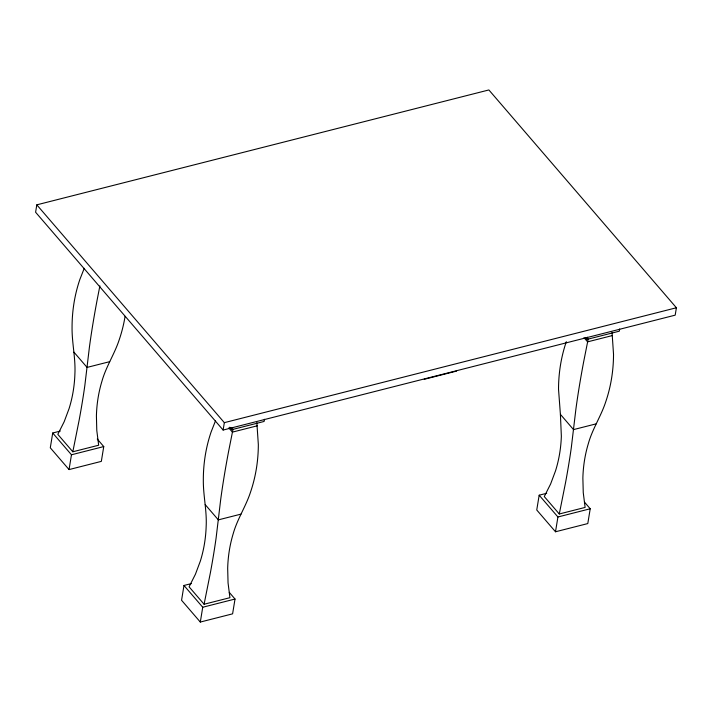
<?xml version="1.0" encoding="UTF-8"?>
<svg xmlns="http://www.w3.org/2000/svg" width="712" height="712" viewBox="0 0 712 712"><rect width="100%" height="100%" fill="white"/><g stroke="black" fill="none" stroke-linecap="round" stroke-linejoin="round"><path stroke-width="1.07" d="M36.81 204.842L35.6 212.238L223.123 430.048L675.19 315.158L676.4 307.762L488.877 89.952L36.81 204.842L224.333 422.652L223.123 430.048M60.253 431.089L52.715 433.003L50.294 447.803L69.046 469.582L101.335 461.376L103.756 446.575L97.268 439.037M69.046 469.582L71.467 454.781L52.715 433.003M191.519 583.555L183.981 585.469L181.56 600.269L200.312 622.048L232.602 613.842L235.022 599.041L229.255 592.339M200.312 622.048L202.733 607.247L183.981 585.469M264.464 419.261L264.108 421.451L231.818 429.665L232.174 427.467M546.709 493.283L539.171 495.196L536.75 509.997L555.502 531.775L587.792 523.569L590.221 508.768L584.445 502.067M555.502 531.775L557.923 516.983L539.171 495.196M619.654 328.988L619.298 331.187L587.008 339.393L587.364 337.194M99.885 285.886L97.197 299.645A229.923 29.281 -75.1 0 0 89.409 347.207L84.835 385.539A202.92 25.846 -75.1 0 1 79.112 420.329L72.82 451.782L98.656 445.223L96.788 430.44L96.414 415.933A202.92 159.55 24.3 0 1 101.95 381.196C106.008 366.627 114.632 353.953 119.269 339.615A229.923 180.786 24.3 0 0 125.081 316.342M233.029 429.14L228.463 452.111A229.923 29.281 -75.1 0 0 220.675 499.673L216.101 538.014A202.92 25.846 -75.1 0 1 210.378 572.795L204.086 604.248L229.923 597.688L228.054 582.906L227.68 568.399A202.92 159.55 24.3 0 1 233.216 533.662C237.274 519.101 245.898 506.419 250.535 492.081A229.923 180.786 24.3 0 0 258.331 444.519L256.845 422.617M588.219 338.868L583.653 361.838A229.923 29.281 -75.1 0 0 575.866 409.409L571.291 447.741A202.92 25.846 -75.1 0 1 565.568 482.522L559.285 513.984L585.113 507.416L583.253 492.642L582.87 478.126A202.92 159.55 24.3 0 1 588.406 443.389C592.464 428.829 601.088 416.155 605.734 401.817A229.923 180.786 24.3 0 0 613.522 354.247L612.044 332.344M84.239 268.326L79.851 279.496A229.923 180.786 24.3 0 0 72.063 327.066C71.832 342.784 75.721 358.252 74.894 373.996A202.92 159.55 24.3 0 1 69.064 408.661L64.16 421.762L57.814 434.356L72.82 451.782M215.505 420.792L211.117 431.962A229.923 180.786 24.3 0 0 203.329 479.532C203.098 495.249 206.996 510.727 206.16 526.462A202.92 159.55 24.3 0 1 200.33 561.127L195.435 574.228L189.089 586.83L204.086 604.248M109.675 361.669L87.069 367.41L73.941 352.164M71.467 454.781L103.756 446.575M224.333 422.652L676.4 307.762M424.236 379.309L456.526 371.103M257.246 425.812L232.406 432.122L228.801 427.93M612.436 335.539L587.605 341.849L583.991 337.657M240.941 514.135L218.335 519.876L205.207 504.63M596.131 423.863L573.525 429.603L560.406 414.357L558.528 389.259A229.923 180.786 24.3 0 1 566.307 341.689M202.733 607.247L235.022 599.041M557.923 516.983L590.221 508.768M585.602 337.755L587.008 339.393M559.285 513.984L544.279 496.558L550.625 483.964L555.529 470.854A202.92 159.55 24.3 0 0 561.35 436.198L560.406 414.357M229.709 427.209L231.818 429.665"/></g></svg>
